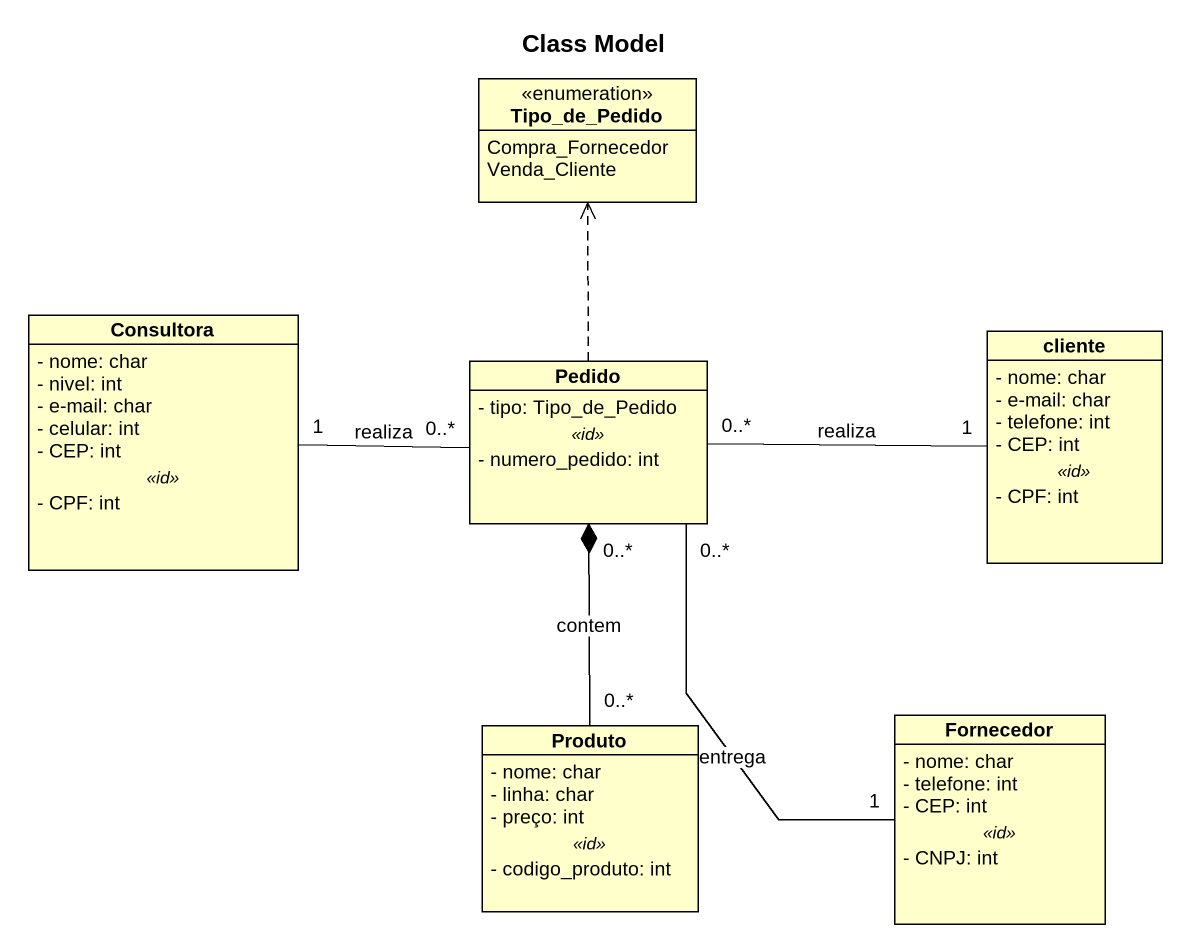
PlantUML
@startuml
title Class Model
hide circle
hide empty members
skinparam classAttributeIconSize 0
enum Tipo_de_Pedido {
  Compra_Fornecedor
  Venda_Cliente
}
class Consultora {
  - nome: char
  - nivel: int
  - e-mail: char
  - celular: int
  - CEP: int
  .. <<id>> ..
  - CPF: int
}
class cliente {
  - nome: char
  - e-mail: char
  - telefone: int
  - CEP: int
  .. <<id>> ..
  - CPF: int
}
class Pedido {
  - tipo: Tipo_de_Pedido
  .. <<id>> ..
  - numero_pedido: int
}
class Produto {
  - nome: char
  - linha: char
  - preço: int
  .. <<id>> ..
  - codigo_produto: int
}
class Fornecedor {
  - nome: char
  - telefone: int
  - CEP: int
  .. <<id>> ..
  - CNPJ: int
}
Pedido .up.> Tipo_de_Pedido
Pedido "0..*" -left- "1" Consultora : realiza
Pedido "0..*" -right- "1" cliente : realiza
Pedido "0..*" -- "1" Fornecedor : entrega
Produto "0..*" -up-* "0..*" Pedido : contem
@enduml
